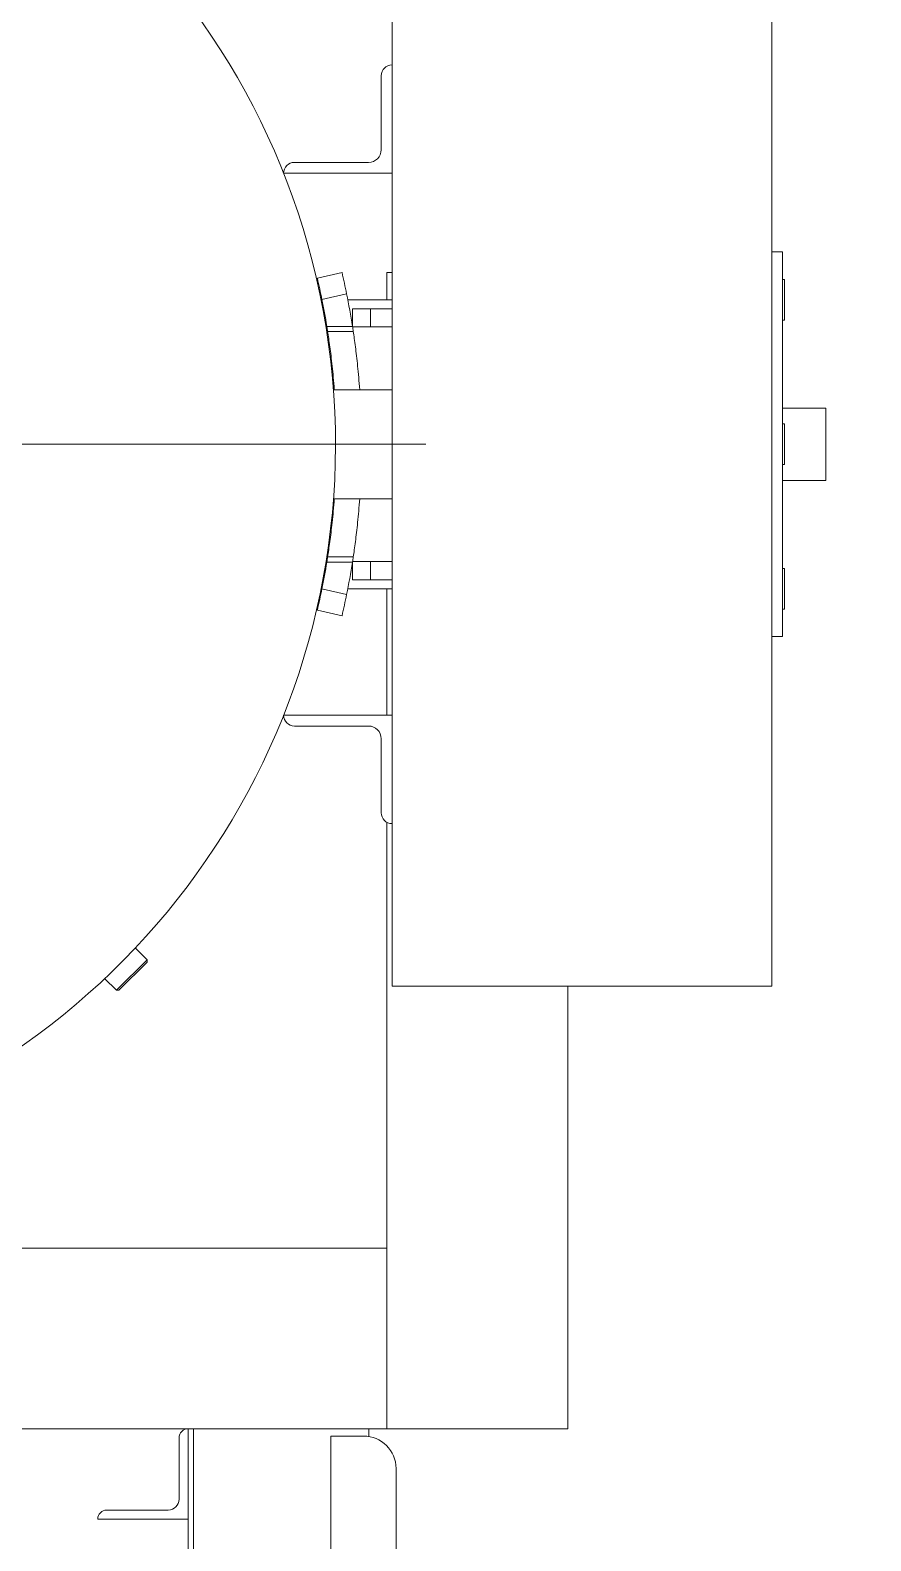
# Model space of a CAD drawing. Extents: x -965262 to 1142518, y -357520 to 71675.
# Drawn here: x -852189 to -851724, y -91497 to -90661 of the extents above; entities that cross this region are included whole.
import ezdxf

# ---------------------------------------------------------------- set-up
doc = ezdxf.new("R2010")
doc.units = 0
doc.header["$LTSCALE"] = 10
doc.layers.get('0').update_dxf_attribs({"linetype": 'CONTINUOUS', "lineweight": 30})
doc.layers.add('Оборудование', color=7, linetype='CONTINUOUS', lineweight=30)

msp = doc.modelspace()

# ---------------------------------------------------------------- hatches: boundary and pattern name
at = {"lineweight": 30, "true_color": 0x1b8828}
h = msp.add_hatch(color=106, dxfattribs=at)
h.dxf.hatch_style = 1
h.paths.add_polyline_path([(-851459.79, -90277.67), (-853359.79, -90277.67), (-853359.79, -94944.84), (-851459.79, -94944.84)])
h.paths.add_polyline_path([(-851559.79, -94844.84), (-853259.79, -94844.84), (-853259.79, -90344.85), (-851559.79, -90344.85)], flags=16)

# ---------------------------------------------------------------- linework, layer by layer
at = {"layer": 'Оборудование', "color": 7, "lineweight": 0}
for p, q in [((-851988.48, -90589.84, -2902.58), (-851988.48, -91189.84, -2902.58)), ((-851778.48, -90589.84, -2902.58), (-851778.48, -91189.84, -2902.58)), ((-851994.48, -90685.84, -2902.58), (-851994.48, -90726.84, -2902.58)), ((-852001.48, -90733.84, -2902.58), (-852042.48, -90733.84, -2902.58)), ((-852048.48, -90739.84, -2902.58), (-851988.48, -90739.84, -2902.58)), ((-851778.48, -90783.34, -2902.58), (-851772.48, -90783.34, -2902.58)), ((-851772.48, -90996.34, -2902.58), (-851772.48, -90783.34, -2902.58)), ((-852016.15, -90794.84, -2902.58), (-852029.79, -90798, -2902.58)), ((-851991.29, -90794.84, -2902.58), (-851991.29, -90809.84, -2902.58)), ((-851988.48, -90794.84, -2902.58), (-851991.29, -90794.84, -2902.58)), ((-851772.48, -90798.59, -2902.58), (-851771.48, -90798.59, -2902.58)), ((-851771.48, -90798.59, -2902.58), (-851771.48, -90821.09, -2902.58)), ((-852027.25, -90809.73, -2902.58), (-852013.61, -90806.57, -2902.58)), ((-852012.96, -90809.84, -2902.58), (-851988.48, -90809.84, -2902.58)), ((-852000.34, -90814.84, -2902.58), (-852010.34, -90814.84, -2902.58)), ((-852010.34, -90824.84, -2902.58), (-852010.34, -90814.84, -2902.58)), ((-851988.48, -90814.84, -2902.58), (-852000.34, -90814.84, -2902.58)), ((-852000.34, -90814.84, -2902.58), (-852000.34, -90824.84, -2902.58)), ((-852010.38, -90824.59, -2902.58), (-852024.55, -90824.59, -2902.58)), ((-852000.34, -90824.84, -2902.58), (-852010.34, -90824.84, -2902.58)), ((-852000.34, -90824.84, -2902.58), (-851988.48, -90824.84, -2902.58)), ((-851772.48, -90821.09, -2902.58), (-851771.48, -90821.09, -2902.58)), ((-852024.1, -90827.47, -2902.58), (-852009.94, -90827.47, -2902.58)), ((-852023.96, -90828.38, -2902.58), (-852024.1, -90827.47, -2902.58)), ((-852023.81, -90829.34, -2902.58), (-852023.96, -90828.38, -2902.58)), ((-852023.66, -90830.33, -2902.58), (-852023.81, -90829.34, -2902.58)), ((-852023.51, -90831.37, -2902.58), (-852023.66, -90830.33, -2902.58)), ((-852023.36, -90832.45, -2902.58), (-852023.51, -90831.37, -2902.58)), ((-852023.2, -90833.57, -2902.58), (-852023.36, -90832.45, -2902.58)), ((-852023.04, -90834.73, -2902.58), (-852023.2, -90833.57, -2902.58)), ((-852009.94, -90827.47, -2902.58), (-852009.8, -90828.38, -2902.58)), ((-852009.8, -90828.38, -2902.58), (-852009.66, -90829.34, -2902.58)), ((-852009.66, -90829.34, -2902.58), (-852009.52, -90830.33, -2902.58)), ((-852009.52, -90830.33, -2902.58), (-852009.37, -90831.37, -2902.58)), ((-852009.37, -90831.37, -2902.58), (-852009.22, -90832.45, -2902.58)), ((-852009.22, -90832.45, -2902.58), (-852009.07, -90833.57, -2902.58)), ((-852009.07, -90833.57, -2902.58), (-852008.91, -90834.73, -2902.58)), ((-852022.88, -90835.92, -2902.58), (-852023.04, -90834.73, -2902.58)), ((-852022.72, -90837.13, -2902.58), (-852022.88, -90835.92, -2902.58)), ((-852022.56, -90838.38, -2902.58), (-852022.72, -90837.13, -2902.58)), ((-852022.4, -90839.66, -2902.58), (-852022.56, -90838.38, -2902.58)), ((-852022.24, -90840.96, -2902.58), (-852022.4, -90839.66, -2902.58)), ((-852022.08, -90842.3, -2902.58), (-852022.24, -90840.96, -2902.58)), ((-852021.92, -90843.69, -2902.58), (-852022.08, -90842.3, -2902.58)), ((-852008.91, -90834.73, -2902.58), (-852008.76, -90835.92, -2902.58)), ((-852008.76, -90835.92, -2902.58), (-852008.6, -90837.13, -2902.58)), ((-852008.6, -90837.13, -2902.58), (-852008.45, -90838.38, -2902.58)), ((-852008.45, -90838.38, -2902.58), (-852008.29, -90839.66, -2902.58)), ((-852008.29, -90839.66, -2902.58), (-852008.14, -90840.96, -2902.58)), ((-852008.14, -90840.96, -2902.58), (-852007.98, -90842.3, -2902.58)), ((-852007.98, -90842.3, -2902.58), (-852007.83, -90843.69, -2902.58)), ((-852021.76, -90845.12, -2902.58), (-852021.92, -90843.69, -2902.58)), ((-852021.6, -90846.59, -2902.58), (-852021.76, -90845.12, -2902.58)), ((-852021.44, -90848.1, -2902.58), (-852021.6, -90846.59, -2902.58)), ((-852021.28, -90849.66, -2902.58), (-852021.44, -90848.1, -2902.58)), ((-852021.12, -90851.25, -2902.58), (-852021.28, -90849.66, -2902.58)), ((-852007.83, -90843.69, -2902.58), (-852007.67, -90845.12, -2902.58)), ((-852007.67, -90845.12, -2902.58), (-852007.52, -90846.59, -2902.58)), ((-852007.52, -90846.59, -2902.58), (-852007.36, -90848.1, -2902.58)), ((-852007.36, -90848.1, -2902.58), (-852007.21, -90849.66, -2902.58)), ((-852007.21, -90849.66, -2902.58), (-852007.06, -90851.25, -2902.58)), ((-852020.97, -90852.87, -2902.58), (-852021.12, -90851.25, -2902.58)), ((-852020.83, -90854.53, -2902.58), (-852020.97, -90852.87, -2902.58)), ((-852020.68, -90856.22, -2902.58), (-852020.83, -90854.53, -2902.58)), ((-852020.54, -90857.94, -2902.58), (-852020.68, -90856.22, -2902.58)), ((-852020.41, -90859.69, -2902.58), (-852020.54, -90857.94, -2902.58)), ((-852007.06, -90851.25, -2902.58), (-852006.92, -90852.87, -2902.58)), ((-852006.92, -90852.87, -2902.58), (-852006.77, -90854.53, -2902.58)), ((-852006.77, -90854.53, -2902.58), (-852006.64, -90856.22, -2902.58)), ((-852006.64, -90856.22, -2902.58), (-852006.5, -90857.94, -2902.58)), ((-852006.5, -90857.94, -2902.58), (-852006.37, -90859.69, -2902.58)), ((-851988.48, -90859.69, -2902.58), (-852020.91, -90859.69, -2902.58)), ((-851772.48, -90869.84, -2902.58), (-851748.48, -90869.84, -2902.58)), ((-851748.48, -90869.84, -2902.58), (-851748.48, -90909.84, -2902.58)), ((-851772.48, -90878.59, -2902.58), (-851771.48, -90878.59, -2902.58)), ((-851771.48, -90878.59, -2902.58), (-851771.48, -90901.09, -2902.58)), ((-851772.48, -90901.09, -2902.58), (-851771.48, -90901.09, -2902.58)), ((-851772.48, -90909.84, -2902.58), (-851748.48, -90909.84, -2902.58)), ((-852020.97, -90926.8, -2902.58), (-852020.83, -90925.15, -2902.58)), ((-851988.48, -90919.99, -2902.58), (-852020.91, -90919.99, -2902.58)), ((-852020.83, -90925.15, -2902.58), (-852020.68, -90923.45, -2902.58)), ((-852020.68, -90923.45, -2902.58), (-852020.54, -90921.73, -2902.58)), ((-852020.54, -90921.73, -2902.58), (-852020.41, -90919.99, -2902.58)), ((-852006.77, -90925.15, -2902.58), (-852006.92, -90926.8, -2902.58)), ((-852006.64, -90923.45, -2902.58), (-852006.77, -90925.15, -2902.58)), ((-852006.5, -90921.73, -2902.58), (-852006.64, -90923.45, -2902.58)), ((-852006.37, -90919.99, -2902.58), (-852006.5, -90921.73, -2902.58)), ((-852021.76, -90934.56, -2902.58), (-852021.6, -90933.09, -2902.58)), ((-852021.6, -90933.09, -2902.58), (-852021.44, -90931.57, -2902.58)), ((-852021.44, -90931.57, -2902.58), (-852021.28, -90930.02, -2902.58)), ((-852021.28, -90930.02, -2902.58), (-852021.12, -90928.43, -2902.58)), ((-852021.12, -90928.43, -2902.58), (-852020.97, -90926.8, -2902.58)), ((-852007.52, -90933.09, -2902.58), (-852007.67, -90934.56, -2902.58)), ((-852007.36, -90931.57, -2902.58), (-852007.52, -90933.09, -2902.58)), ((-852007.21, -90930.02, -2902.58), (-852007.36, -90931.57, -2902.58)), ((-852007.06, -90928.43, -2902.58), (-852007.21, -90930.02, -2902.58)), ((-852006.92, -90926.8, -2902.58), (-852007.06, -90928.43, -2902.58)), ((-852022.88, -90943.76, -2902.58), (-852022.72, -90942.54, -2902.58)), ((-852022.72, -90942.54, -2902.58), (-852022.56, -90941.29, -2902.58)), ((-852022.56, -90941.29, -2902.58), (-852022.4, -90940.02, -2902.58)), ((-852022.4, -90940.02, -2902.58), (-852022.24, -90938.72, -2902.58)), ((-852022.24, -90938.72, -2902.58), (-852022.08, -90937.38, -2902.58)), ((-852022.08, -90937.38, -2902.58), (-852021.92, -90935.99, -2902.58)), ((-852021.92, -90935.99, -2902.58), (-852021.76, -90934.56, -2902.58)), ((-852008.6, -90942.54, -2902.58), (-852008.76, -90943.76, -2902.58)), ((-852008.45, -90941.29, -2902.58), (-852008.6, -90942.54, -2902.58)), ((-852008.29, -90940.02, -2902.58), (-852008.45, -90941.29, -2902.58)), ((-852008.14, -90938.72, -2902.58), (-852008.29, -90940.02, -2902.58)), ((-852007.98, -90937.38, -2902.58), (-852008.14, -90938.72, -2902.58)), ((-852007.83, -90935.99, -2902.58), (-852007.98, -90937.38, -2902.58)), ((-852007.67, -90934.56, -2902.58), (-852007.83, -90935.99, -2902.58)), ((-852023.96, -90951.29, -2902.58), (-852023.81, -90950.34, -2902.58)), ((-852023.81, -90950.34, -2902.58), (-852023.66, -90949.34, -2902.58)), ((-852023.66, -90949.34, -2902.58), (-852023.51, -90948.3, -2902.58)), ((-852023.51, -90948.3, -2902.58), (-852023.36, -90947.22, -2902.58)), ((-852023.36, -90947.22, -2902.58), (-852023.2, -90946.1, -2902.58)), ((-852023.2, -90946.1, -2902.58), (-852023.04, -90944.95, -2902.58)), ((-852023.04, -90944.95, -2902.58), (-852022.88, -90943.76, -2902.58)), ((-852009.66, -90950.34, -2902.58), (-852009.8, -90951.29, -2902.58)), ((-852009.52, -90949.34, -2902.58), (-852009.66, -90950.34, -2902.58)), ((-852009.37, -90948.3, -2902.58), (-852009.52, -90949.34, -2902.58)), ((-852009.22, -90947.22, -2902.58), (-852009.37, -90948.3, -2902.58)), ((-852009.07, -90946.1, -2902.58), (-852009.22, -90947.22, -2902.58)), ((-852008.91, -90944.95, -2902.58), (-852009.07, -90946.1, -2902.58)), ((-852008.76, -90943.76, -2902.58), (-852008.91, -90944.95, -2902.58)), ((-852024.55, -90955.08, -2902.58), (-852010.38, -90955.08, -2902.58)), ((-852024.1, -90952.2, -2902.58), (-852023.96, -90951.29, -2902.58)), ((-852009.94, -90952.2, -2902.58), (-852024.1, -90952.2, -2902.58)), ((-852000.34, -90954.84, -2902.58), (-852010.34, -90954.84, -2902.58)), ((-852010.34, -90964.84, -2902.58), (-852010.34, -90954.84, -2902.58)), ((-852009.8, -90951.29, -2902.58), (-852009.94, -90952.2, -2902.58)), ((-851988.48, -90954.84, -2902.58), (-852000.34, -90954.84, -2902.58)), ((-852000.34, -90954.84, -2902.58), (-852000.34, -90964.84, -2902.58)), ((-851772.48, -90958.59, -2902.58), (-851771.48, -90958.59, -2902.58)), ((-851771.48, -90958.59, -2902.58), (-851771.48, -90981.09, -2902.58)), ((-852000.34, -90964.84, -2902.58), (-852010.34, -90964.84, -2902.58)), ((-852000.34, -90964.84, -2902.58), (-851988.48, -90964.84, -2902.58)), ((-852013.61, -90973.11, -2902.58), (-852027.25, -90969.95, -2902.58)), ((-851988.48, -90969.84, -2902.58), (-852012.96, -90969.84, -2902.58)), ((-851991.29, -90969.84, -2902.58), (-851991.29, -91039.84, -2902.58)), ((-852029.79, -90981.68, -2902.58), (-852016.15, -90984.84, -2902.58)), ((-851772.48, -90981.09, -2902.58), (-851771.48, -90981.09, -2902.58)), ((-851778.48, -90996.34, -2902.58), (-851772.48, -90996.34, -2902.58)), ((-852048.48, -91039.84, -2902.58), (-851988.48, -91039.84, -2902.58)), ((-852001.48, -91045.84, -2902.58), (-852042.48, -91045.84, -2902.58)), ((-851994.48, -91093.84, -2902.58), (-851994.48, -91052.84, -2902.58)), ((-851991.29, -91099.14, -2902.58), (-851991.29, -91434.84, -2902.58)), ((-852140.97, -91192.13, -2902.58), (-852124, -91175.16, -2902.58)), ((-852124, -91176.57, -2902.58), (-852139.56, -91192.13, -2902.58)), ((-852130.49, -91168.67, -2902.58), (-852124, -91175.16, -2902.58)), ((-852124, -91176.57, -2902.58), (-852124, -91175.16, -2902.58)), ((-852147.46, -91185.64, -2902.58), (-852140.97, -91192.13, -2902.58)), ((-852139.56, -91192.13, -2902.58), (-852140.97, -91192.13, -2902.58)), ((-851778.48, -91189.84, -2902.58), (-851988.48, -91189.84, -2902.58)), ((-851891.29, -91189.84, -2902.58), (-851891.29, -91434.84, -2902.58)), ((-852316.74, -91334.84, -2902.58), (-851991.29, -91334.84, -2902.58)), ((-851991.29, -91434.84, -2902.58), (-851991.29, -91334.84, -2902.58)), ((-852316.74, -91434.84, -2902.58), (-852101.29, -91434.84, -2902.58)), ((-852101.29, -91484.84, -2902.58), (-852101.29, -91434.84, -2902.58)), ((-852101.29, -91434.84, -2902.58), (-852098.29, -91434.84, -2902.58)), ((-852101.29, -91434.84, -2902.58), (-852101.29, -91706.84, -2902.58)), ((-852001.29, -91434.84, -2902.58), (-852098.29, -91434.84, -2902.58)), ((-852098.29, -91434.84, -2902.58), (-851991.29, -91434.84, -2902.58)), ((-852098.29, -91703.84, -2902.58), (-852098.29, -91434.84, -2902.58)), ((-852001.29, -91439.09, -2902.58), (-852001.29, -91434.84, -2902.58)), ((-851991.29, -91434.84, -2902.58), (-851891.29, -91434.84, -2902.58)), ((-852106.29, -91439.84, -2902.58), (-852106.29, -91473.84, -2902.58)), ((-852022.29, -91438.84, -2902.58), (-852022.29, -92068.84, -2902.58)), ((-852004.29, -91438.84, -2902.58), (-852022.29, -91438.84, -2902.58)), ((-851986.29, -91456.84, -2902.58), (-851986.29, -92050.84, -2902.58)), ((-852151.29, -91484.84, -2902.58), (-852101.29, -91484.84, -2902.58)), ((-852112.29, -91479.84, -2902.58), (-852146.29, -91479.84, -2902.58))]:
    msp.add_line(p, q, dxfattribs=at)
at = {"layer": 'Оборудование', "color": 7, "linetype": 'Continuous', "lineweight": 0}
msp.add_line((-852882.79, -90889.84, -2902.58), (-851969.79, -90889.84, -2902.58), dxfattribs=at)
at = {"layer": 'Оборудование', "color": 7, "lineweight": 0}
for centre, radius, start, end in [((-852426.29, -90889.84, -2902.58), 406.5, 285.63426, 254.36574), ((-851988.48, -90685.84, -2902.58), 6, 90, 180), ((-852042.48, -90739.84, -2902.58), 6, 90, 180), ((-852001.48, -90726.84, -2902.58), 7, 270, 0), ((-852426.29, -90889.84, -2902.58), 407, 11.35174, 13.04129), ((-852426.29, -90889.84, -2902.58), 421, 11.40794, 13.04129), ((-852426.29, -90889.84, -2902.58), 421, 8.91549, 11.40794), ((-852426.29, -90889.84, -2902.58), 407, 9.2248, 11.35174), ((-852426.29, -90889.84, -2902.58), 407, 8.81392, 9.2248), ((-852426.29, -90889.84, -2902.58), 421, 8.5186, 8.91549), ((-852426.29, -90889.84, -2902.58), 407, 348.64826, 350.7752), ((-852426.29, -90889.84, -2902.58), 407, 350.7752, 351.18608), ((-852426.29, -90889.84, -2902.58), 421, 348.59206, 351.08451), ((-852426.29, -90889.84, -2902.58), 421, 351.08451, 351.4814), ((-852426.29, -90889.84, -2902.58), 407, 346.95871, 348.64826), ((-852426.29, -90889.84, -2902.58), 421, 346.95871, 348.59206), ((-852042.48, -91039.84, -2902.58), 6, 180, 270), ((-852001.48, -91052.84, -2902.58), 7, 0, 90), ((-851988.48, -91093.84, -2902.58), 6, 180, 270), ((-852101.29, -91439.84, -2902.58), 5, 90, 180), ((-852004.29, -91456.84, -2902.58), 18, 0, 90), ((-852112.29, -91473.84, -2902.58), 6, 270, 0), ((-852146.29, -91484.84, -2902.58), 5, 90, 180)]:
    msp.add_arc(centre, radius, start, end, dxfattribs=at)

doc.saveas('drawing.dxf')
